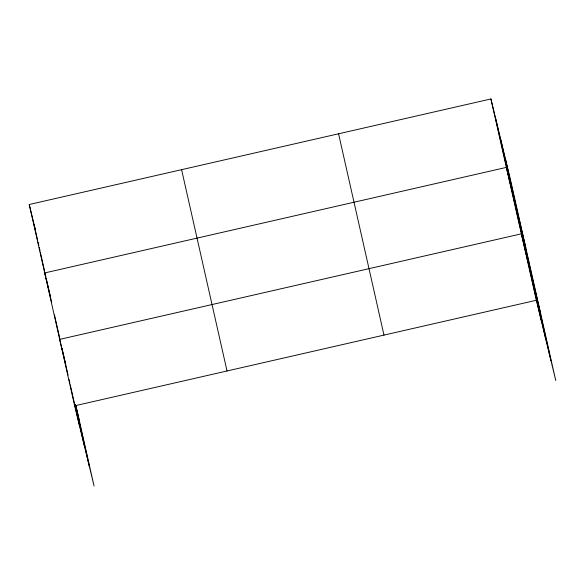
<?xml version="1.0" encoding="UTF-8"?>
<svg xmlns="http://www.w3.org/2000/svg" width="585" height="585" viewBox="0 0 585 585"><rect width="100%" height="100%" fill="white"/><g stroke="black" fill="none" stroke-linecap="round" stroke-linejoin="round"><path stroke-width="0.88" d="M75.896 405.442L94.083 486.04L74.668 405.815L29.25 204.501L490.917 98.96L510.332 179.185L555.75 380.499L536.343 300.266L490.917 98.96M74.668 405.815L536.343 300.266M525.776 247.638L506.361 167.405L44.694 272.946L49.476 292.734L47.473 283.842M540.759 314.065L521.352 233.832L59.685 339.38L65.725 364.367M29.25 204.501L35.297 229.488M50.529 297.07L49.688 293.597L51.677 302.474M75.523 404.864L79.092 419.613M505.506 159.244L550.924 360.55M500.533 138.689L545.951 340.002M495.707 118.74L541.125 320.053M338.569 133.79L383.987 335.095M181.599 169.672L227.024 370.985M75.465 404.981L89.256 466.099M75.092 404.798L84.284 445.543M34.04 224.289L37.645 240.289M38.047 242.066L38.851 245.62M39.253 247.396L40.051 250.958M40.453 252.735L44.665 271.396M45.067 273.18L45.871 276.734M46.273 278.511L47.071 282.065M54.478 314.876L59.875 338.795M62.068 348.536L68.065 375.109M69.067 379.541L69.864 383.08M70.266 384.85L79.458 425.595"/></g></svg>
